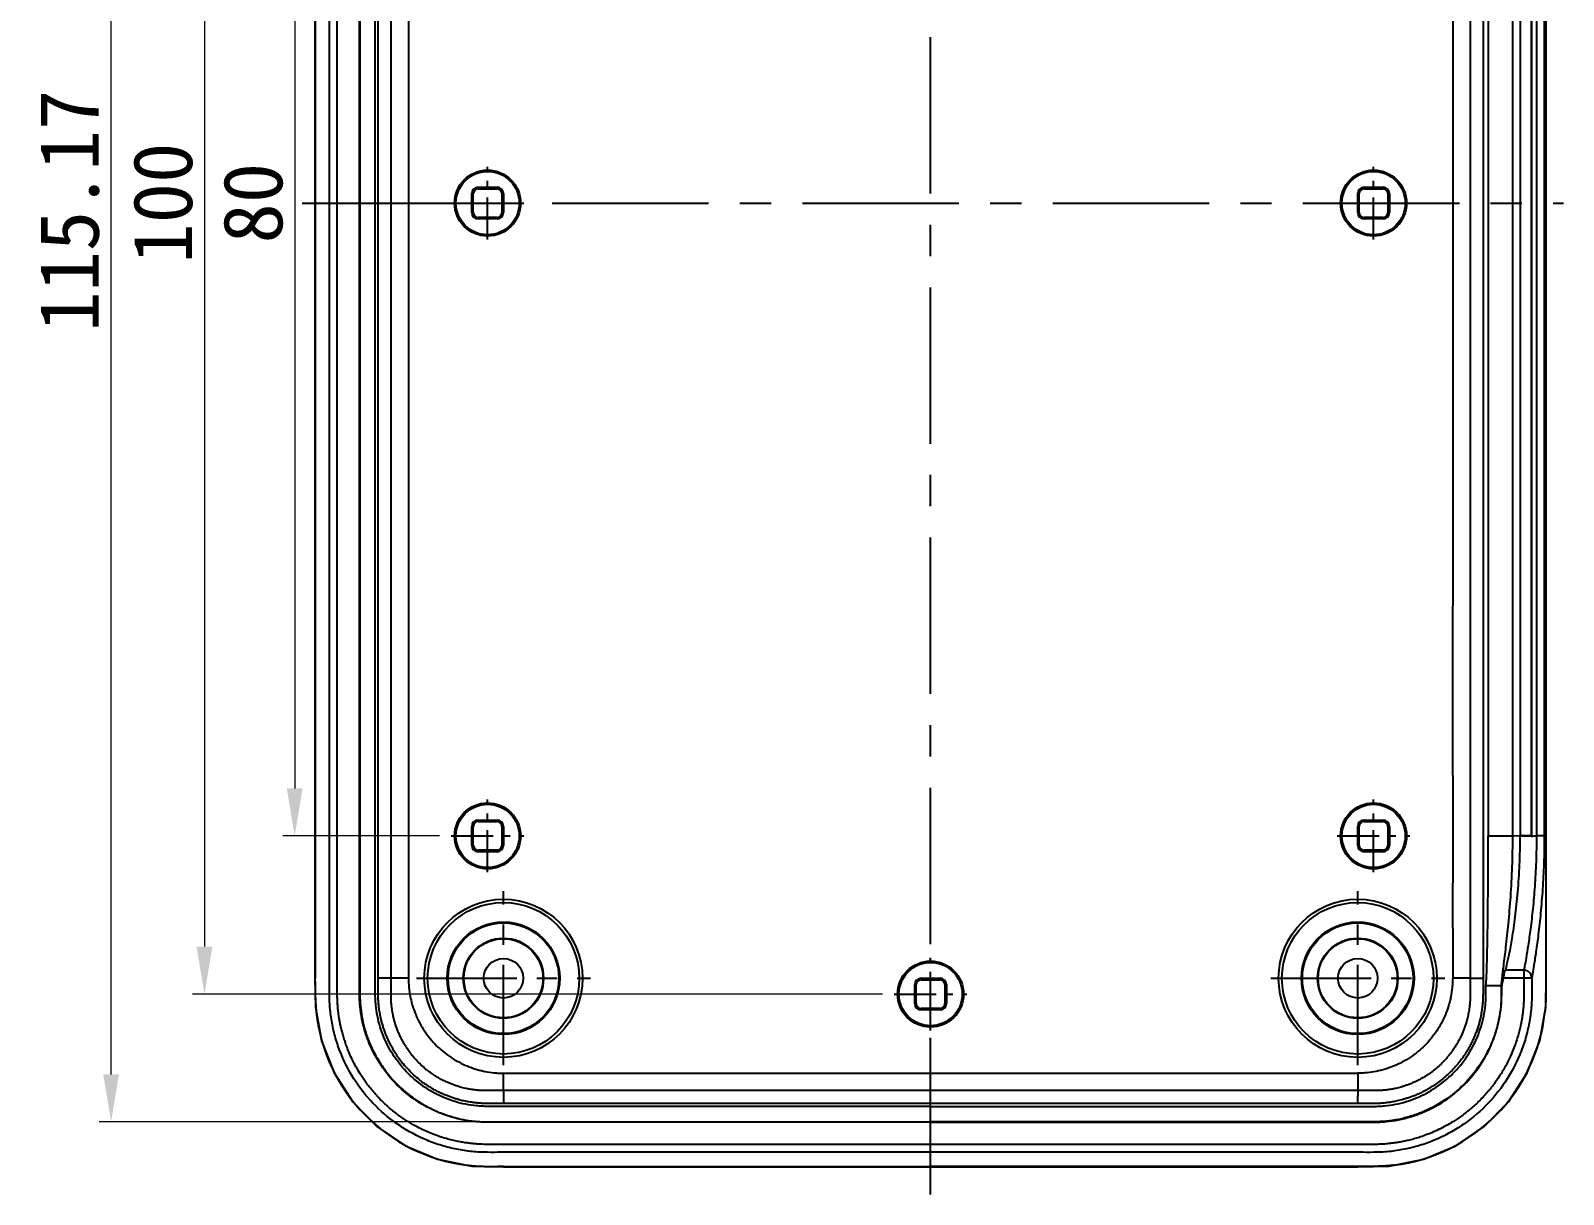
# Model space of a CAD drawing. Header units: millimetres. Extents: x 209 to 585, y 129 to 391.
# Drawn here: x 349.6 to 446.5, y 240.9 to 314.4 of the extents above; entities that cross this region are included whole.
import ezdxf

# ---------------------------------------------------------------- set-up
doc = ezdxf.new("R2010")
doc.units = ezdxf.units.MM
doc.linetypes.add('CENTER', pattern=[50.8, 31.75, -6.35, 6.35, -6.35])
doc.layers.add('02___PRT_ALL_AXES', color=7, linetype='Continuous')
doc.layers.add('06___PRT_ALL_SURFS', color=7, linetype='Continuous')
doc.layers.add('dim', color=82, linetype='Continuous', lineweight=9)
doc.styles.add('宋体', font='SimSun.ttf')
doc.dimstyles.new('YanXiu', dxfattribs={"dimscale": 1.5, "dimtxt": 2.5, "dimasz": 2.2, "dimexe": 0.65, "dimexo": 0.65, "dimgap": 0.5, "dimtad": 1, "dimdsep": 46, "dimtxsty": '宋体', "dimcen": 0, "dimclrd": 3, "dimclre": 3, "dimclrt": 3, "dimazin": 2, "dimtfac": 1, "dimtofl": 0, "dimtmove": 0, "dimatfit": 3, "dimfxl": 0, "dimlwd": 5, "dimlwe": 5, "dimarcsym": 0})

# ---------------------------------------------------------------- blocks, each defined once
blk = doc.blocks.new('*D1')
at = {"layer": 'Defpoints', "color": 0}
for p in [(404.223, 353.535), (360.623, 253.535), (404.223, 253.535)]:
    blk.add_point(p, dxfattribs=at)
at = {"layer": 'dim', "color": 3, "lineweight": 5}
for p, q in [((403.473, 353.535), (359.874, 353.535)), ((360.623, 350.535), (360.623, 256.535)), ((403.473, 253.535), (359.874, 253.535))]:
    blk.add_line(p, q, dxfattribs=at)
at = {"layer": 'dim', "color": 3}
for points in [[(360.123, 350.535), (361.123, 350.535), (360.623, 353.535)], [(360.123, 256.535), (361.123, 256.535), (360.623, 253.535)]]:
    blk.add_solid(points, dxfattribs=at)
at = {"layer": 'dim', "color": 3, "insert": (357.999, 303.535), "char_height": 3.75, "attachment_point": 5, "rotation": 90, "style": '宋体'}
blk.add_mtext('100', dxfattribs=at)
blk = doc.blocks.new('*D2')
at = {"layer": 'Defpoints', "color": 0}
for p in [(376.223, 343.535), (366.324, 263.535), (376.223, 263.535)]:
    blk.add_point(p, dxfattribs=at)
at = {"layer": 'dim', "color": 3, "lineweight": 5}
for p, q in [((375.473, 343.535), (365.574, 343.535)), ((366.324, 340.535), (366.324, 266.535)), ((375.473, 263.535), (365.574, 263.535))]:
    blk.add_line(p, q, dxfattribs=at)
at = {"layer": 'dim', "color": 3}
for points in [[(365.824, 340.535), (366.824, 340.535), (366.324, 343.535)], [(365.824, 266.535), (366.824, 266.535), (366.324, 263.535)]]:
    blk.add_solid(points, dxfattribs=at)
at = {"layer": 'dim', "color": 3, "insert": (363.699, 303.535), "char_height": 3.75, "attachment_point": 5, "rotation": 90, "style": '宋体'}
blk.add_mtext('80', dxfattribs=at)
blk = doc.blocks.new('*D9')
at = {"layer": 'Defpoints', "color": 0}
for p in [(354.721, 360.635), (406.519, 360.635), (406.519, 245.461)]:
    blk.add_point(p, dxfattribs=at)
at = {"layer": 'dim', "color": 3, "lineweight": 5}
for p, q in [((405.769, 360.635), (353.971, 360.635)), ((354.721, 248.461), (354.721, 357.635)), ((405.769, 245.461), (353.971, 245.461))]:
    blk.add_line(p, q, dxfattribs=at)
at = {"layer": 'dim', "color": 3}
for points in [[(354.221, 357.635), (355.221, 357.635), (354.721, 360.635)], [(354.221, 248.461), (355.221, 248.461), (354.721, 245.461)]]:
    blk.add_solid(points, dxfattribs=at)
at = {"layer": 'dim', "color": 3, "insert": (352.096, 303.048), "char_height": 3.75, "attachment_point": 5, "rotation": 90, "style": '宋体'}
blk.add_mtext('115.17', dxfattribs=at)

msp = doc.modelspace()

# ---------------------------------------------------------------- linework, layer by layer
at = {"color": 7, "linetype": 'Continuous'}
for p, q in [((441.767, 343.535), (441.767, 263.535)), ((443.318, 263.535), (443.318, 343.535)), ((443.803, 263.535), (443.803, 343.535)), ((444.489, 343.535), (444.489, 263.535)), ((444.503, 343.548), (444.503, 263.522)), ((444.819, 343.534), (444.819, 263.535)), ((445.312, 343.535), (445.312, 263.535)), ((377.919, 304.439), (377.919, 304.535)), ((377.919, 304.535), (379.119, 304.535)), ((377.919, 304.439), (379.119, 304.439)), ((379.119, 304.439), (379.119, 304.535)), ((433.919, 304.535), (435.119, 304.535)), ((433.919, 304.439), (433.919, 304.535)), ((433.919, 304.439), (435.119, 304.439)), ((435.119, 304.439), (435.119, 304.535)), ((377.519, 302.935), (377.519, 304.135)), ((377.615, 304.135), (377.519, 304.135)), ((377.615, 302.935), (377.615, 304.135)), ((379.423, 304.135), (379.423, 302.935)), ((379.423, 304.135), (379.519, 304.135)), ((379.519, 304.135), (379.519, 302.935)), ((433.615, 304.135), (433.519, 304.135)), ((433.519, 302.935), (433.519, 304.135)), ((433.615, 302.935), (433.615, 304.135)), ((435.423, 304.135), (435.519, 304.135)), ((435.423, 304.135), (435.423, 302.935)), ((435.519, 304.135), (435.519, 302.935)), ((377.615, 302.935), (377.519, 302.935)), ((377.919, 302.631), (377.919, 302.535)), ((379.119, 302.631), (377.919, 302.631)), ((379.119, 302.535), (377.919, 302.535)), ((379.119, 302.631), (379.119, 302.535)), ((379.423, 302.935), (379.519, 302.935)), ((433.615, 302.935), (433.519, 302.935)), ((435.119, 302.631), (433.919, 302.631)), ((433.919, 302.631), (433.919, 302.535)), ((435.119, 302.535), (433.919, 302.535)), ((435.119, 302.631), (435.119, 302.535)), ((435.423, 302.935), (435.519, 302.935)), ((377.919, 264.535), (379.119, 264.535)), ((377.919, 264.439), (377.919, 264.535)), ((379.119, 264.439), (379.119, 264.535)), ((433.919, 264.535), (435.119, 264.535)), ((433.919, 264.439), (433.919, 264.535)), ((435.119, 264.439), (435.119, 264.535)), ((377.615, 264.135), (377.519, 264.135)), ((377.519, 262.935), (377.519, 264.135)), ((377.615, 262.935), (377.615, 264.135)), ((377.919, 264.439), (379.119, 264.439)), ((379.423, 264.135), (379.519, 264.135)), ((379.423, 264.135), (379.423, 262.935)), ((379.519, 264.135), (379.519, 262.935)), ((433.615, 264.135), (433.519, 264.135)), ((433.519, 262.935), (433.519, 264.135)), ((433.615, 262.935), (433.615, 264.135)), ((433.919, 264.439), (435.119, 264.439)), ((435.423, 264.135), (435.519, 264.135)), ((435.423, 264.135), (435.423, 262.935)), ((435.519, 264.135), (435.519, 262.935)), ((441.767, 263.535), (443.318, 263.535)), ((443.789, 263.522), (443.318, 263.535)), ((443.789, 263.522), (443.803, 263.535)), ((444.503, 263.522), (443.789, 263.522)), ((444.489, 263.535), (443.803, 263.535)), ((444.503, 263.522), (444.489, 263.535)), ((445.312, 263.535), (444.819, 263.535)), ((377.615, 262.935), (377.519, 262.935)), ((379.119, 262.631), (377.919, 262.631)), ((377.919, 262.631), (377.919, 262.535)), ((379.119, 262.631), (379.119, 262.535)), ((379.423, 262.935), (379.519, 262.935)), ((433.615, 262.935), (433.519, 262.935)), ((435.119, 262.631), (433.919, 262.631)), ((433.919, 262.631), (433.919, 262.535)), ((435.119, 262.631), (435.119, 262.535)), ((435.423, 262.935), (435.519, 262.935)), ((379.119, 262.535), (377.919, 262.535)), ((435.119, 262.535), (433.919, 262.535)), ((444.021, 255.048), (442.836, 255.048)), ((444.021, 255.048), (444.021, 254.549)), ((405.615, 254.135), (405.519, 254.135)), ((405.519, 252.935), (405.519, 254.135)), ((405.615, 252.935), (405.615, 254.135)), ((405.919, 254.535), (407.119, 254.535)), ((405.919, 254.439), (405.919, 254.535)), ((405.919, 254.439), (407.119, 254.439)), ((407.119, 254.439), (407.119, 254.535)), ((407.423, 254.135), (407.519, 254.135)), ((407.423, 254.135), (407.423, 252.935)), ((407.519, 254.135), (407.519, 252.935)), ((441.62, 254.088), (442.617, 254.088)), ((442.594, 253.971), (442.62, 253.969)), ((444.521, 254.549), (442.733, 254.549)), ((405.615, 252.935), (405.519, 252.935)), ((407.423, 252.935), (407.519, 252.935)), ((407.119, 252.631), (405.919, 252.631)), ((405.919, 252.631), (405.919, 252.535)), ((407.119, 252.535), (405.919, 252.535)), ((407.119, 252.631), (407.119, 252.535)), ((379.519, 248.535), (433.519, 248.535)), ((406.519, 245.461), (406.519, 245.435))]:
    msp.add_line(p, q, dxfattribs=at)
at = {"color": 1, "linetype": 'CENTER', "ltscale": 0.083491}
for p, q in [((378.519, 301.239), (378.519, 305.831)), ((434.519, 301.239), (434.519, 305.831)), ((376.223, 303.535), (380.815, 303.535)), ((432.223, 303.535), (436.815, 303.535)), ((378.519, 261.239), (378.519, 265.831)), ((434.519, 261.239), (434.519, 265.831)), ((376.223, 263.535), (380.815, 263.535)), ((432.223, 263.535), (436.815, 263.535)), ((406.519, 251.239), (406.519, 255.831)), ((404.223, 253.535), (408.815, 253.535))]:
    msp.add_line(p, q, dxfattribs=at)
at = {"color": 1, "linetype": 'CENTER', "ltscale": 0.2}
for p, q in [((379.519, 249.035), (379.519, 260.035)), ((374.019, 254.535), (385.019, 254.535))]:
    msp.add_line(p, q, dxfattribs=at)
at = {"color": 7, "linetype": 'Continuous'}
for centre, radius in [((378.519, 303.535), 2.087), ((378.519, 303.535), 2), ((434.519, 303.535), 2.087), ((434.519, 303.535), 2), ((378.519, 263.535), 2.087), ((378.519, 263.535), 2), ((434.519, 263.535), 2.087), ((434.519, 263.535), 2), ((379.519, 254.535), 5), ((379.519, 254.535), 4.79), ((379.519, 254.535), 3.5), ((379.519, 254.535), 2.535), ((379.519, 254.535), 2.5), ((379.519, 254.535), 1.25), ((406.519, 253.535), 2.087), ((406.519, 253.535), 2)]:
    msp.add_circle(centre, radius, dxfattribs=at)
for centre, radius, start, end in [((377.919, 304.135), 0.4, 90, 180), ((377.919, 304.135), 0.304, 90, 180), ((379.119, 304.135), 0.4, 0, 90), ((379.119, 304.135), 0.304, 0, 90), ((433.919, 304.135), 0.4, 90, 180), ((433.919, 304.135), 0.304, 90, 180), ((435.119, 304.135), 0.4, 0, 90), ((435.119, 304.135), 0.304, 0, 90), ((377.919, 302.935), 0.4, 180, 270), ((377.919, 302.935), 0.304, 180, 270), ((379.119, 302.935), 0.4, 270, 0), ((379.119, 302.935), 0.304, 270, 0), ((433.919, 302.935), 0.4, 180, 270), ((433.919, 302.935), 0.304, 180, 270), ((435.119, 302.935), 0.4, 270, 0), ((435.119, 302.935), 0.304, 270, 0), ((377.919, 264.135), 0.4, 90, 180), ((379.119, 264.135), 0.4, 0, 90), ((433.919, 264.135), 0.4, 90, 180), ((435.119, 264.135), 0.4, 0, 90), ((377.919, 264.135), 0.304, 90, 180), ((379.119, 264.135), 0.304, 0, 90), ((433.919, 264.135), 0.304, 90, 180), ((435.119, 264.135), 0.304, 0, 90), ((377.919, 262.935), 0.4, 180, 270), ((377.919, 262.935), 0.304, 180, 270), ((379.119, 262.935), 0.4, 270, 0), ((379.119, 262.935), 0.304, 270, 0), ((433.919, 262.935), 0.4, 180, 270), ((433.919, 262.935), 0.304, 180, 270), ((435.119, 262.935), 0.4, 270, 0), ((435.119, 262.935), 0.304, 270, 0), ((371.591, -170.622), 425.161, 89.74023, 89.88818), ((405.919, 254.135), 0.4, 90, 180), ((405.919, 254.135), 0.304, 90, 180), ((407.119, 254.135), 0.4, 0, 90), ((407.119, 254.135), 0.304, 0, 90), ((441.447, -170.622), 425.161, 90.11182, 90.25977), ((402.369, 262.119), 41.042, 348.55002, 348.716), ((401.593, 262.273), 41.859, 348.55687, 349.36611), ((405.919, 252.935), 0.4, 180, 270), ((405.919, 252.935), 0.304, 180, 270), ((407.119, 252.935), 0.4, 270, 0), ((407.119, 252.935), 0.304, 270, 0), ((27.281, 246.693), 352.243, 0.121, 0.29958), ((785.757, 246.693), 352.243, 179.70042, 179.879)]:
    msp.add_arc(centre, radius, start, end, dxfattribs=at)
for points, start_tangent, end_tangent in [([(406.519, 243.533), (399.519, 243.533), (396.019, 243.533), (392.519, 243.533), (389.019, 243.533), (385.519, 243.533), (383.769, 243.533), (382.019, 243.533), (380.269, 243.533), (379.394, 243.533), (378.519, 243.533), (378.028, 243.545), (377.539, 243.581), (376.568, 243.725), (375.615, 243.963), (374.691, 244.294), (372.962, 245.218), (371.446, 246.462), (370.202, 247.978), (369.278, 249.707), (368.947, 250.632), (368.709, 251.584), (368.565, 252.555), (368.529, 253.044), (368.517, 253.535), (368.517, 254.316), (368.517, 255.098), (368.517, 256.66), (368.517, 259.785), (368.517, 262.91), (368.517, 266.035), (368.517, 272.285), (368.517, 278.535), (368.517, 284.785), (368.517, 291.035), (368.517, 303.535), (368.517, 316.035), (368.517, 322.285), (368.517, 328.535), (368.517, 334.785), (368.517, 341.035), (368.517, 344.16), (368.517, 347.285), (368.517, 350.41), (368.517, 351.973), (368.517, 352.754), (368.517, 353.535), (368.529, 354.026), (368.565, 354.515), (368.709, 355.486), (368.947, 356.439), (369.278, 357.363), (370.202, 359.092), (371.446, 360.608), (372.962, 361.852), (374.691, 362.776), (375.615, 363.107), (376.568, 363.345), (377.539, 363.489), (378.028, 363.525), (378.519, 363.538), (379.394, 363.538), (380.269, 363.538), (382.019, 363.538), (383.769, 363.538), (385.519, 363.538), (389.019, 363.538), (392.519, 363.538), (396.019, 363.538), (399.519, 363.538), (406.519, 363.538)], (-1, 0), (1, 0)), ([(406.519, 244.033), (404.319, 244.033), (402.279, 244.033), (400.386, 244.033), (398.631, 244.033), (397.003, 244.033), (395.492, 244.033), (394.092, 244.033), (392.796, 244.033), (391.595, 244.033), (390.481, 244.033), (389.446, 244.033), (388.48, 244.033), (387.579, 244.033), (386.741, 244.033), (385.966, 244.033), (385.249, 244.033), (384.582, 244.033), (383.961, 244.033), (383.383, 244.033), (382.853, 244.033), (382.368, 244.033), (381.921, 244.033), (381.51, 244.032), (381.128, 244.032), (380.772, 244.032), (380.436, 244.032), (380.122, 244.033), (379.83, 244.033), (379.561, 244.033), (379.319, 244.032), (379.099, 244.032), (378.894, 244.031), (378.696, 244.032), (378.498, 244.033), (378.293, 244.036), (378.075, 244.043), (377.843, 244.056), (377.602, 244.077), (377.351, 244.105), (377.084, 244.142), (376.791, 244.191), (376.465, 244.257), (376.106, 244.344), (375.719, 244.454), (375.302, 244.594), (374.868, 244.762), (374.418, 244.963), (373.942, 245.208), (373.435, 245.507), (372.896, 245.875), (372.325, 246.329), (371.737, 246.879), (371.217, 247.454), (370.802, 247.99), (370.469, 248.486), (370.199, 248.945), (369.977, 249.372), (369.79, 249.779), (369.632, 250.17), (369.505, 250.529), (369.401, 250.858), (369.318, 251.162), (369.25, 251.441), (369.195, 251.7), (369.152, 251.938), (369.117, 252.156), (369.09, 252.354), (369.07, 252.532), (369.054, 252.689), (369.043, 252.826), (369.034, 252.95), (369.028, 253.068), (369.023, 253.187), (369.02, 253.313), (369.017, 253.452), (369.016, 253.61), (369.015, 253.79), (369.016, 253.995), (369.016, 254.226), (369.017, 254.486), (369.017, 254.774), (369.016, 255.087), (369.016, 255.419), (369.016, 255.775), (369.016, 256.159), (369.016, 256.576), (369.017, 257.031), (369.017, 257.53), (369.017, 258.076), (369.017, 258.674), (369.017, 259.317), (369.016, 260.006), (369.016, 260.749), (369.016, 261.553), (369.016, 262.422), (369.016, 263.354), (369.016, 264.353), (369.016, 265.426), (369.016, 266.581), (369.016, 267.827), (369.016, 269.173), (369.016, 270.625), (369.016, 272.192), (369.016, 273.881), (369.016, 275.702), (369.016, 277.665), (369.016, 279.781), (369.016, 282.062), (369.016, 284.521), (369.016, 287.171), (369.016, 290.028), (369.016, 293.107), (369.016, 296.425), (369.016, 300.001), (369.016, 303.856), (369.016, 308.01), (369.016, 312.33), (369.016, 316.37), (369.016, 319.93), (369.016, 323.073), (369.016, 325.884), (369.016, 328.407), (369.016, 330.679), (369.016, 332.736), (369.016, 334.603), (369.016, 336.302), (369.016, 337.85), (369.016, 339.263), (369.016, 340.555), (369.016, 341.738), (369.016, 342.825), (369.016, 343.828), (369.016, 344.758), (369.016, 345.616), (369.016, 346.405), (369.016, 347.13), (369.017, 347.798), (369.017, 348.419), (369.017, 348.995), (369.017, 349.521), (369.017, 350.001), (369.016, 350.44), (369.016, 350.842), (369.016, 351.212), (369.016, 351.556), (369.016, 351.878), (369.017, 352.182), (369.017, 352.468), (369.017, 352.731), (369.016, 352.968), (369.015, 353.183), (369.016, 353.375), (369.017, 353.546), (369.019, 353.701), (369.022, 353.845), (369.027, 353.986), (369.035, 354.131), (369.046, 354.288), (369.062, 354.465), (369.084, 354.664), (369.113, 354.883), (369.15, 355.12), (369.197, 355.378), (369.256, 355.657), (369.331, 355.958), (369.424, 356.287), (369.541, 356.647), (369.687, 357.042), (369.866, 357.463), (370.083, 357.909), (370.345, 358.382), (370.664, 358.882), (371.049, 359.408), (371.516, 359.958), (372.082, 360.525), (372.695, 361.044), (373.271, 361.457), (373.803, 361.784), (374.293, 362.046), (374.748, 362.257), (375.178, 362.431), (375.589, 362.574), (375.966, 362.688), (376.313, 362.778), (376.632, 362.848), (376.92, 362.902), (377.182, 362.943), (377.422, 362.974), (377.647, 362.997), (377.862, 363.015), (378.063, 363.027), (378.247, 363.033), (378.417, 363.036), (378.58, 363.038), (378.744, 363.039), (378.914, 363.039), (379.095, 363.038), (379.294, 363.038), (379.516, 363.037), (379.763, 363.037), (380.032, 363.037), (380.321, 363.038), (380.63, 363.038), (380.959, 363.038), (381.31, 363.038), (381.687, 363.038), (382.095, 363.038), (382.538, 363.037), (383.022, 363.037), (383.55, 363.038), (384.124, 363.038), (384.74, 363.038), (385.402, 363.038), (386.114, 363.038), (386.884, 363.038), (387.716, 363.038), (388.611, 363.038), (389.569, 363.038), (390.596, 363.038), (391.702, 363.038), (392.894, 363.038), (394.182, 363.038), (395.572, 363.038), (397.071, 363.038), (398.688, 363.038), (400.431, 363.038), (402.31, 363.038), (404.335, 363.038), (406.519, 363.038)], (-1, 0), (1, 0)), ([(406.519, 245.435), (399.519, 245.435), (396.019, 245.435), (392.519, 245.435), (389.019, 245.435), (385.519, 245.435), (383.769, 245.435), (382.018, 245.435), (380.271, 245.435), (379.389, 245.435), (378.536, 245.435), (378.117, 245.445), (377.726, 245.474), (376.939, 245.591), (376.167, 245.784), (375.42, 246.051), (374.019, 246.8), (372.791, 247.808), (371.784, 249.035), (371.035, 250.436), (370.768, 251.183), (370.574, 251.955), (370.458, 252.742), (370.429, 253.133), (370.419, 253.552), (370.419, 254.312), (370.419, 255.099), (370.419, 256.659), (370.419, 259.785), (370.419, 262.91), (370.419, 266.035), (370.419, 272.285), (370.419, 278.535), (370.419, 284.785), (370.419, 291.035), (370.419, 303.535), (370.419, 316.035), (370.419, 322.285), (370.419, 328.535), (370.419, 334.785), (370.419, 341.035), (370.419, 344.16), (370.419, 347.285), (370.419, 350.411), (370.419, 351.971), (370.419, 352.759), (370.419, 353.518), (370.429, 353.937), (370.458, 354.328), (370.574, 355.115), (370.768, 355.887), (371.035, 356.634), (371.784, 358.035), (372.791, 359.263), (374.019, 360.27), (375.42, 361.019), (376.167, 361.286), (376.939, 361.48), (377.726, 361.596), (378.117, 361.625), (378.536, 361.635), (379.389, 361.635), (380.271, 361.635), (382.018, 361.635), (383.769, 361.635), (385.519, 361.635), (389.019, 361.635), (392.519, 361.635), (396.019, 361.635), (399.519, 361.635), (406.519, 361.635)], (-1, 0), (1, 0)), ([(406.519, 361.609), (403.694, 361.609), (400.935, 361.609), (398.311, 361.609), (395.893, 361.609), (393.732, 361.609), (391.804, 361.609), (390.06, 361.609), (388.483, 361.609), (387.076, 361.609), (385.833, 361.609), (384.727, 361.609), (383.721, 361.609), (382.777, 361.609), (381.885, 361.609), (381.07, 361.609), (380.331, 361.609), (379.634, 361.609), (378.945, 361.61), (378.252, 361.604), (377.563, 361.552), (376.882, 361.441), (376.218, 361.274), (375.527, 361.034), (374.776, 360.689), (373.95, 360.191), (373.109, 359.529), (372.348, 358.741), (371.721, 357.891), (371.257, 357.064), (370.94, 356.318), (370.723, 355.635), (370.575, 354.979), (370.482, 354.31), (370.446, 353.631), (370.445, 352.948), (370.445, 352.277), (370.445, 351.613), (370.445, 350.928), (370.445, 350.186), (370.445, 349.373), (370.445, 348.486), (370.445, 347.52), (370.445, 346.462), (370.445, 345.297), (370.445, 344.012), (370.445, 342.595), (370.445, 341.034), (370.445, 339.317), (370.445, 337.426), (370.445, 335.339), (370.445, 333.046), (370.445, 330.545), (370.445, 327.838), (370.445, 324.924), (370.445, 321.804), (370.445, 318.454), (370.445, 314.847), (370.445, 310.951), (370.445, 306.739), (370.445, 302.263), (370.445, 297.704), (370.445, 293.253), (370.445, 289.077), (370.445, 285.231), (370.445, 281.741), (370.445, 278.625), (370.445, 275.858), (370.445, 273.378), (370.445, 271.125), (370.445, 269.039), (370.445, 267.108), (370.445, 265.352), (370.445, 263.781), (370.445, 262.385), (370.445, 261.149), (370.445, 260.052), (370.445, 259.058), (370.445, 258.132), (370.445, 257.251), (370.445, 256.432), (370.445, 255.689), (370.445, 254.995), (370.445, 254.318), (370.444, 253.636), (370.466, 252.955), (370.544, 252.278), (370.676, 251.62), (370.871, 250.947), (371.156, 250.223), (371.571, 249.422), (372.148, 248.576), (372.867, 247.77), (373.684, 247.069), (374.519, 246.522), (375.292, 246.134), (375.999, 245.864), (376.669, 245.676), (377.34, 245.548), (378.028, 245.476), (378.72, 245.46), (379.409, 245.461), (380.085, 245.461), (380.772, 245.461), (381.507, 245.461), (382.314, 245.461), (383.198, 245.461), (384.162, 245.461), (385.218, 245.461), (386.382, 245.461), (387.67, 245.461), (389.091, 245.461), (390.649, 245.461), (392.351, 245.461), (394.229, 245.461), (396.334, 245.461), (398.681, 245.461), (401.207, 245.461), (403.842, 245.461), (406.519, 245.461)], (-1, 0), (1, 0)), ([(406.519, 246.435), (399.519, 246.435), (396.019, 246.435), (392.519, 246.435), (389.019, 246.435), (385.519, 246.435), (383.769, 246.435), (382.018, 246.435), (380.271, 246.435), (379.387, 246.435), (378.545, 246.435), (378.163, 246.444), (377.826, 246.469), (377.133, 246.572), (376.458, 246.741), (375.802, 246.976), (374.574, 247.632), (373.498, 248.515), (372.615, 249.591), (371.959, 250.818), (371.725, 251.474), (371.556, 252.149), (371.453, 252.842), (371.428, 253.18), (371.419, 253.56), (371.419, 254.31), (371.419, 255.1), (371.419, 256.659), (371.419, 259.785), (371.419, 262.91), (371.419, 266.035), (371.419, 272.285), (371.419, 278.535), (371.419, 284.785), (371.419, 291.035), (371.419, 303.535), (371.419, 316.035), (371.419, 322.285), (371.419, 328.535), (371.419, 334.785), (371.419, 341.035), (371.419, 344.16), (371.419, 347.285), (371.419, 350.411), (371.419, 351.97), (371.419, 352.761), (371.419, 353.51), (371.428, 353.891), (371.453, 354.228), (371.556, 354.921), (371.725, 355.596), (371.959, 356.252), (372.615, 357.48), (373.498, 358.556), (374.574, 359.439), (375.802, 360.095), (376.458, 360.329), (377.133, 360.498), (377.826, 360.601), (378.163, 360.626), (378.545, 360.635), (379.387, 360.635), (380.271, 360.635), (382.018, 360.635), (383.769, 360.635), (385.519, 360.635), (389.019, 360.635), (392.519, 360.635), (396.019, 360.635), (399.519, 360.635), (406.519, 360.635)], (-1, 0), (1, 0)), ([(371.601, 254.54), (371.601, 255.166), (371.601, 255.841), (371.601, 256.57), (371.601, 257.354), (371.601, 258.203), (371.601, 259.13), (371.601, 260.145), (371.601, 261.25), (371.601, 262.448), (371.601, 263.742), (371.601, 265.143), (371.601, 266.66), (371.601, 268.301), (371.601, 270.074), (371.601, 271.987), (371.601, 274.048), (371.601, 276.268), (371.601, 278.659), (371.601, 281.233), (371.601, 284.004), (371.601, 286.989), (371.601, 290.201), (371.601, 293.653), (371.601, 297.37), (371.601, 301.363), (371.601, 305.684), (371.601, 310.261), (371.601, 314.756), (371.601, 318.806), (371.601, 322.395), (371.601, 325.59), (371.601, 328.456), (371.601, 331.04), (371.601, 333.38), (371.601, 335.506), (371.601, 337.442), (371.601, 339.208), (371.601, 340.823), (371.601, 342.302), (371.601, 343.66), (371.601, 344.909), (371.601, 346.064), (371.601, 347.13), (371.601, 348.107), (371.601, 349.001), (371.601, 349.822), (371.601, 350.581), (371.601, 351.284), (371.601, 351.933), (371.601, 352.53)], (0.000437, 1), (-0.000434, 1)), ([(372.421, 254.539), (372.421, 257.597), (372.422, 259.129), (372.421, 260.66), (372.42, 263.722), (372.421, 266.785), (372.422, 272.91), (372.421, 279.035), (372.421, 291.285), (372.421, 303.535), (372.421, 315.785), (372.421, 328.035), (372.422, 334.16), (372.421, 340.285), (372.42, 343.348), (372.421, 346.41), (372.422, 347.941), (372.421, 349.474), (372.421, 352.532)], (-0.007229, 0.999974), (0.007229, 0.999974)), ([(440.617, 352.532), (440.617, 349.474), (440.616, 347.941), (440.617, 346.41), (440.617, 343.348), (440.617, 340.285), (440.616, 334.16), (440.617, 328.035), (440.617, 315.785), (440.617, 303.535), (440.617, 291.285), (440.617, 279.035), (440.616, 272.91), (440.617, 266.785), (440.617, 263.722), (440.617, 260.66), (440.616, 259.129), (440.617, 257.597), (440.617, 254.539)], (0.007229, -0.999974), (-0.007229, -0.999974)), ([(441.437, 352.53), (441.437, 351.934), (441.437, 351.291), (441.437, 350.596), (441.437, 349.849), (441.437, 349.042), (441.437, 348.163), (441.437, 347.202), (441.437, 346.154), (441.437, 345.019), (441.437, 343.793), (441.437, 342.469), (441.437, 341.038), (441.437, 339.49), (441.437, 337.818), (441.437, 336.013), (441.437, 334.067), (441.437, 331.972), (441.437, 329.715), (441.437, 327.285), (441.437, 324.669), (441.437, 321.852), (441.437, 318.815), (441.437, 315.552), (441.437, 312.041), (441.437, 308.264), (441.437, 304.199), (441.437, 299.81), (441.437, 295.214), (441.437, 290.804), (441.437, 286.861), (441.437, 283.375), (441.437, 280.264), (441.437, 277.469), (441.437, 274.946), (441.437, 272.661), (441.437, 270.584), (441.437, 268.691), (441.437, 266.964), (441.437, 265.383), (441.437, 263.935), (441.437, 262.605), (441.437, 261.379), (441.437, 260.249), (441.437, 259.211), (441.437, 258.263), (441.437, 257.395), (441.437, 256.595), (441.437, 255.853), (441.437, 255.169), (441.437, 254.54)], (-0.000433, -1), (0.000438, -1)), ([(441.62, 254.088), (441.64, 254.289), (441.659, 254.639), (441.679, 255.132), (441.697, 255.757), (441.713, 256.514), (441.728, 257.43), (441.742, 258.542), (441.755, 259.892), (441.764, 261.553), (441.767, 263.535)], (0.16011, 0.987099), (-0.000008, 1)), ([(442.617, 254.088), (442.645, 254.496), (442.744, 255.318), (442.888, 256.507), (443.044, 257.977), (443.185, 259.685), (443.284, 261.58), (443.318, 263.535)], (-0.052656, 0.998613), (-0.00001, 1)), ([(442.836, 255.048), (442.935, 255.345), (443.09, 256.024), (443.279, 257.059), (443.472, 258.402), (443.638, 259.978), (443.75, 261.712), (443.789, 263.522)], (0.547135, 0.837044), (0.000301, 1)), ([(444.819, 263.535), (444.789, 261.89), (444.707, 260.354), (444.583, 258.925), (444.435, 257.659), (444.287, 256.609), (444.158, 255.81), (444.065, 255.285), (444.021, 255.048)], (-0.000066, -1), (-0.183454, -0.983028)), ([(444.503, 263.522), (444.661, 263.535), (444.819, 263.535)], (1, 0), (1, 0)), ([(445.312, 263.535), (445.282, 261.792), (445.2, 260.166), (445.077, 258.653), (444.931, 257.314), (444.784, 256.202), (444.656, 255.355), (444.564, 254.8), (444.521, 254.549)], (-0.000052, -1), (-0.172341, -0.985037)), ([(442.733, 254.549), (442.768, 254.734), (442.8, 254.892), (442.824, 255.003), (442.836, 255.048)], (0.18459, 0.982816), (0.547135, 0.837044)), ([(444.521, 254.549), (444.454, 254.799), (444.271, 254.981), (444.021, 255.048)], (-0.000219, 1), (-0.999991, 0.004301)), ([(379.526, 246.617), (379.312, 246.617), (379.117, 246.616), (378.938, 246.616), (378.773, 246.616), (378.623, 246.616), (378.486, 246.617), (378.357, 246.62), (378.228, 246.623), (378.095, 246.63), (377.96, 246.639), (377.829, 246.651), (377.699, 246.666), (377.568, 246.683), (377.429, 246.704), (377.279, 246.729), (377.12, 246.759), (376.954, 246.796), (376.777, 246.839), (376.586, 246.892), (376.38, 246.955), (376.162, 247.03), (375.932, 247.118), (375.688, 247.222), (375.428, 247.345), (375.151, 247.491), (374.854, 247.666), (374.539, 247.875), (374.208, 248.124), (373.862, 248.417), (373.512, 248.76), (373.194, 249.117), (372.935, 249.449), (372.726, 249.751), (372.555, 250.027), (372.411, 250.285), (372.285, 250.534), (372.17, 250.784), (372.065, 251.042), (371.97, 251.304), (371.887, 251.564), (371.818, 251.812), (371.763, 252.044), (371.719, 252.259), (371.686, 252.454), (371.661, 252.63), (371.641, 252.787), (371.627, 252.928), (371.617, 253.06), (371.609, 253.191), (371.605, 253.32), (371.602, 253.445), (371.601, 253.569), (371.6, 253.699), (371.6, 253.84), (371.6, 253.994), (371.601, 254.16), (371.601, 254.34), (371.601, 254.54)], (-0.999999, -0.001151), (0.000442, 1)), ([(372.421, 254.539), (372.005, 254.539), (371.712, 254.54), (371.601, 254.54)], (-1, 0.00071), (-0.996243, 0.086603)), ([(379.523, 247.437), (379.306, 247.436), (379.108, 247.435), (378.926, 247.434), (378.76, 247.433), (378.611, 247.432), (378.476, 247.431), (378.353, 247.432), (378.236, 247.434), (378.122, 247.438), (378.008, 247.445), (377.893, 247.455), (377.778, 247.466), (377.66, 247.48), (377.536, 247.498), (377.402, 247.519), (377.262, 247.544), (377.117, 247.575), (376.962, 247.612), (376.793, 247.657), (376.611, 247.712), (376.417, 247.777), (376.214, 247.853), (375.999, 247.943), (375.769, 248.05), (375.524, 248.179), (375.262, 248.332), (374.983, 248.516), (374.69, 248.735), (374.385, 248.994), (374.075, 249.296), (373.795, 249.612), (373.567, 249.905), (373.383, 250.172), (373.233, 250.416), (373.106, 250.644), (372.996, 250.864), (372.896, 251.085), (372.805, 251.313), (372.722, 251.546), (372.65, 251.776), (372.591, 251.995), (372.545, 252.198), (372.508, 252.386), (372.48, 252.56), (372.459, 252.717), (372.443, 252.858), (372.432, 252.982), (372.424, 253.095), (372.419, 253.207), (372.417, 253.321), (372.415, 253.437), (372.415, 253.557), (372.416, 253.685), (372.417, 253.827), (372.418, 253.983), (372.42, 254.151), (372.42, 254.335), (372.421, 254.539)], (-0.999996, -0.002951), (0.002034, 0.999998)), ([(444.021, 254.549), (444.021, 254.307), (444.022, 254.088), (444.023, 253.889), (444.022, 253.711), (444.022, 253.549), (444.02, 253.401), (444.017, 253.262), (444.012, 253.124), (444.005, 252.98), (443.995, 252.823), (443.98, 252.645), (443.958, 252.443), (443.929, 252.218), (443.892, 251.97), (443.842, 251.7), (443.78, 251.406), (443.7, 251.086), (443.599, 250.734), (443.47, 250.347), (443.31, 249.927), (443.112, 249.48), (442.871, 249.003), (442.575, 248.496), (442.212, 247.958), (441.767, 247.39), (441.231, 246.809), (440.651, 246.276), (440.09, 245.837), (439.567, 245.485), (439.08, 245.199), (438.625, 244.966), (438.194, 244.772), (437.783, 244.611), (437.398, 244.479), (437.042, 244.374), (436.713, 244.289), (436.412, 244.223), (436.137, 244.171), (435.885, 244.132), (435.652, 244.101), (435.431, 244.076), (435.22, 244.058), (435.024, 244.046), (434.843, 244.039), (434.673, 244.035), (434.509, 244.033), (434.343, 244.032), (434.169, 244.031), (433.983, 244.032), (433.776, 244.032), (433.545, 244.033), (433.289, 244.033), (433.011, 244.033), (432.711, 244.033), (432.39, 244.032), (432.048, 244.032), (431.681, 244.032), (431.283, 244.033), (430.851, 244.033), (430.378, 244.033), (429.859, 244.033), (429.294, 244.033), (428.683, 244.033), (428.026, 244.033), (427.317, 244.033), (426.549, 244.033), (425.717, 244.033), (424.821, 244.033), (423.858, 244.033), (422.822, 244.033), (421.704, 244.033), (420.496, 244.033), (419.187, 244.033), (417.771, 244.033), (416.239, 244.033), (414.583, 244.033), (412.794, 244.033), (410.859, 244.033), (408.77, 244.033), (406.519, 244.033)], (0.000431, -1), (-1, 0)), ([(444.521, 254.549), (444.521, 254.316), (444.521, 253.535), (444.509, 253.044), (444.473, 252.555), (444.329, 251.584), (444.091, 250.632), (443.76, 249.707), (442.836, 247.978), (441.592, 246.462), (440.076, 245.218), (438.347, 244.294), (437.422, 243.963), (436.47, 243.725), (435.499, 243.581), (435.01, 243.545), (434.519, 243.533), (433.644, 243.533), (432.769, 243.533), (431.019, 243.533), (429.269, 243.533), (427.519, 243.533), (424.019, 243.533), (420.519, 243.533), (417.019, 243.533), (413.519, 243.533), (406.519, 243.533)], (0.000457, -1), (-1, 0)), ([(406.519, 246.435), (413.519, 246.435), (417.019, 246.435), (420.519, 246.435), (424.019, 246.435), (427.519, 246.435), (429.269, 246.435), (431.02, 246.435), (432.766, 246.435), (433.651, 246.435), (434.493, 246.435), (434.875, 246.444), (435.212, 246.469), (435.905, 246.572), (436.58, 246.741), (437.236, 246.976), (438.463, 247.632), (439.539, 248.515), (440.422, 249.591), (441.078, 250.818), (441.313, 251.474), (441.482, 252.149), (441.585, 252.842), (441.61, 253.18), (441.619, 253.56), (441.62, 254.088)], (1, 0), (-0.002704, 0.999996)), ([(442.594, 253.971), (442.593, 253.552), (442.583, 253.135), (442.554, 252.744), (442.438, 251.961), (442.245, 251.191), (441.978, 250.446), (441.232, 249.049), (440.228, 247.826), (439.005, 246.822), (437.608, 246.076), (436.863, 245.809), (436.093, 245.616), (435.31, 245.5), (434.919, 245.471), (434.501, 245.461), (433.649, 245.461), (432.767, 245.461), (431.019, 245.461), (429.269, 245.461), (427.519, 245.461), (424.019, 245.461), (420.519, 245.461), (417.019, 245.461), (413.519, 245.461), (406.519, 245.461)], (0.002069, -0.999998), (-1, 0)), ([(406.519, 245.435), (413.519, 245.435), (417.019, 245.435), (420.519, 245.435), (424.019, 245.435), (427.519, 245.435), (429.269, 245.435), (431.019, 245.435), (432.767, 245.435), (433.649, 245.435), (434.501, 245.435), (434.921, 245.445), (435.312, 245.474), (436.098, 245.591), (436.871, 245.784), (437.618, 246.051), (439.019, 246.8), (440.246, 247.808), (441.254, 249.035), (442.003, 250.436), (442.27, 251.183), (442.463, 251.955), (442.58, 252.742), (442.609, 253.133), (442.619, 253.552), (442.62, 253.969)], (1, 0), (-0.002045, 0.999998)), ([(441.437, 254.54), (441.437, 254.321), (441.437, 254.128), (441.438, 253.954), (441.438, 253.798), (441.438, 253.658), (441.437, 253.53), (441.435, 253.406), (441.432, 253.281), (441.427, 253.152), (441.418, 253.021), (441.407, 252.888), (441.392, 252.744), (441.371, 252.586), (441.345, 252.414), (441.312, 252.226), (441.27, 252.022), (441.217, 251.8), (441.15, 251.559), (441.067, 251.302), (440.972, 251.04), (440.867, 250.783), (440.753, 250.534), (440.629, 250.288), (440.489, 250.037), (440.327, 249.774), (440.135, 249.494), (439.907, 249.194), (439.635, 248.877), (439.322, 248.555), (438.988, 248.253), (438.646, 247.982), (438.308, 247.746), (437.986, 247.547), (437.685, 247.383), (437.406, 247.247), (437.147, 247.135), (436.906, 247.041), (436.68, 246.963), (436.468, 246.897), (436.275, 246.843), (436.097, 246.799), (435.93, 246.762), (435.767, 246.73), (435.61, 246.704), (435.465, 246.682), (435.329, 246.665), (435.198, 246.65), (435.066, 246.638), (434.933, 246.629), (434.801, 246.623), (434.673, 246.619), (434.544, 246.617), (434.407, 246.616), (434.257, 246.616), (434.093, 246.616), (433.915, 246.616), (433.722, 246.617), (433.512, 246.617)], (0.000439, -1), (-0.999999, 0.001151)), ([(440.617, 254.539), (440.617, 254.316), (440.619, 254.118), (440.62, 253.942), (440.621, 253.784), (440.622, 253.644), (440.623, 253.519), (440.622, 253.401), (440.621, 253.286), (440.617, 253.173), (440.612, 253.062), (440.603, 252.947), (440.59, 252.82), (440.574, 252.678), (440.552, 252.524), (440.524, 252.358), (440.489, 252.178), (440.444, 251.984), (440.386, 251.772), (440.315, 251.543), (440.232, 251.311), (440.141, 251.084), (440.042, 250.865), (439.933, 250.647), (439.81, 250.425), (439.668, 250.193), (439.499, 249.945), (439.298, 249.68), (439.058, 249.399), (438.783, 249.115), (438.487, 248.849), (438.185, 248.61), (437.886, 248.402), (437.601, 248.228), (437.336, 248.084), (437.089, 247.965), (436.86, 247.868), (436.647, 247.786), (436.446, 247.718), (436.259, 247.661), (436.088, 247.615), (435.933, 247.577), (435.786, 247.547), (435.643, 247.52), (435.503, 247.498), (435.373, 247.48), (435.251, 247.465), (435.135, 247.454), (435.021, 247.444), (434.908, 247.438), (434.793, 247.434), (434.677, 247.432), (434.554, 247.431), (434.42, 247.432), (434.27, 247.433), (434.104, 247.434), (433.924, 247.435), (433.728, 247.436), (433.515, 247.437)], (0.002025, -0.999998), (-0.999996, 0.002951)), ([(440.617, 254.539), (441.033, 254.539), (441.326, 254.54), (441.437, 254.54)], (1, 0.00072), (0.996459, 0.084078)), ([(379.523, 247.437), (379.524, 247.021), (379.525, 246.728), (379.526, 246.617)], (0.001497, -0.999999), (0.102147, -0.994769)), ([(406.519, 247.438), (399.769, 247.438), (393.019, 247.438), (389.644, 247.437), (386.269, 247.438), (384.581, 247.439), (382.893, 247.438), (381.205, 247.433), (379.523, 247.438)], (-1, 0), (-0.999967, 0.008117)), ([(433.515, 247.438), (431.833, 247.433), (430.145, 247.438), (428.456, 247.439), (426.769, 247.438), (423.394, 247.437), (420.019, 247.438), (413.269, 247.438), (406.519, 247.438)], (-0.999967, -0.008117), (-1, 0)), ([(433.515, 247.437), (433.514, 247.021), (433.513, 246.728), (433.512, 246.617)], (-0.001487, -0.999999), (-0.104605, -0.994514)), ([(406.519, 246.617), (403.915, 246.617), (401.495, 246.617), (399.246, 246.617), (397.153, 246.617), (395.203, 246.617), (393.384, 246.617), (391.689, 246.617), (390.118, 246.617), (388.665, 246.617), (387.319, 246.617), (386.069, 246.617), (384.903, 246.617), (383.818, 246.617), (382.814, 246.617), (381.89, 246.617), (381.037, 246.617), (380.25, 246.617), (379.526, 246.617)], (-1, 0), (-0.999999, -0.001146)), ([(433.512, 246.617), (432.78, 246.617), (431.991, 246.617), (431.14, 246.617), (430.221, 246.617), (429.223, 246.617), (428.143, 246.617), (426.981, 246.617), (425.735, 246.617), (424.392, 246.617), (422.941, 246.617), (421.371, 246.617), (419.674, 246.617), (417.854, 246.617), (415.901, 246.617), (413.806, 246.617), (411.553, 246.617), (409.129, 246.617), (406.519, 246.617)], (-0.999999, 0.001145), (-1, 0)), ([(379.521, 242.642), (380.268, 242.642), (382.019, 242.642), (383.769, 242.642), (385.519, 242.642), (389.019, 242.642), (392.519, 242.642), (396.019, 242.642), (399.519, 242.642), (406.519, 242.642)], (0.999999, 0.001478), (1, 0)), ([(433.517, 242.642), (432.77, 242.642), (431.019, 242.642), (429.269, 242.642), (427.519, 242.642), (424.019, 242.642), (420.519, 242.642), (417.019, 242.642), (413.519, 242.642), (406.519, 242.642)], (-0.999999, 0.001478), (-1, 0))]:
    msp.add_spline(points, degree=3, dxfattribs=dict(at, start_tangent=start_tangent, end_tangent=end_tangent))
at = {"layer": '02___PRT_ALL_AXES', "color": 7, "linetype": 'Continuous'}
msp.add_circle((379.519, 254.535), 3.557, dxfattribs=at)
at = {"layer": '06___PRT_ALL_SURFS', "color": 1, "linetype": 'CENTER', "ltscale": 0.311354}
for p, q in [((406.519, 240.876), (406.519, 365.303)), ((366.788, 303.535), (446.515, 303.535))]:
    msp.add_line(p, q, dxfattribs=at)
at = {"layer": '06___PRT_ALL_SURFS', "color": 7, "linetype": 'Continuous'}
for p, q in [((367.6, 352.534), (367.6, 254.536)), ((445.438, 254.536), (445.438, 352.534)), ((367.626, 254.893), (367.626, 254.537)), ((445.412, 254.893), (445.412, 254.537)), ((367.6, 254.536), (367.626, 254.537)), ((367.626, 254.346), (367.625, 254.153)), ((445.438, 254.536), (445.412, 254.537)), ((445.412, 254.346), (445.412, 254.153)), ((379.521, 242.616), (379.521, 242.642)), ((379.521, 242.616), (433.517, 242.616)), ((433.517, 242.616), (433.517, 242.642))]:
    msp.add_line(p, q, dxfattribs=at)
at = {"layer": '06___PRT_ALL_SURFS', "color": 1, "linetype": 'CENTER', "ltscale": 0.2}
for p, q in [((433.519, 249.035), (433.519, 260.035)), ((428.019, 254.535), (439.019, 254.535))]:
    msp.add_line(p, q, dxfattribs=at)
at = {"layer": '06___PRT_ALL_SURFS', "color": 7, "linetype": 'Continuous'}
for points in [[(367.6, 254.536), (367.633, 252.716), (368.013, 250.584), (368.812, 248.559), (370, 246.725), (371.526, 245.166), (373.328, 243.942), (375.348, 243.094), (377.53, 242.664), (379.521, 242.616)], [(433.517, 242.616), (435.508, 242.664), (437.69, 243.094), (439.71, 243.942), (441.512, 245.166), (443.038, 246.725), (444.226, 248.559), (445.024, 250.584), (445.404, 252.716), (445.438, 254.536)]]:
    msp.add_lwpolyline(points, dxfattribs=at)
for radius in [5, 4.79, 3.557, 3.5, 2.535, 2.5, 1.25]:
    msp.add_circle((433.519, 254.535), radius, dxfattribs=at)
for centre, radius, start, end in [((271.648, 254.562), 95.978, 359.87051, 359.98471), ((541.39, 254.562), 95.978, 180.01529, 180.12949), ((378.551, 253.567), 10.925, 186.12258, 263.07104), ((434.487, 253.567), 10.925, 276.92896, 353.87742), ((379.751, 88.017), 154.625, 90.08497, 90.21337), ((433.287, 88.017), 154.625, 89.78663, 89.91503)]:
    msp.add_arc(centre, radius, start, end, dxfattribs=at)
for points, start_tangent, end_tangent in [([(367.626, 352.18), (367.626, 351.973), (367.626, 350.41), (367.626, 347.285), (367.626, 344.16), (367.626, 341.035), (367.626, 334.785), (367.626, 328.535), (367.626, 322.285), (367.626, 316.035), (367.626, 303.535), (367.626, 291.035), (367.626, 284.785), (367.626, 278.535), (367.626, 272.285), (367.626, 266.035), (367.626, 262.91), (367.626, 259.785), (367.626, 256.66), (367.626, 255.097), (367.626, 254.893)], (-0.000939, -1), (0.000942, -1)), ([(373.519, 352.535), (373.519, 349.473), (373.52, 347.941), (373.519, 346.41), (373.518, 343.348), (373.519, 340.285), (373.52, 334.16), (373.519, 328.035), (373.519, 315.785), (373.519, 303.535), (373.519, 291.285), (373.519, 279.035), (373.52, 272.91), (373.519, 266.785), (373.518, 263.723), (373.519, 260.66), (373.52, 259.129), (373.519, 257.598), (373.519, 254.535)], (-0.010272, -0.999947), (0.010272, -0.999947)), ([(439.519, 352.535), (439.519, 349.473), (439.517, 347.941), (439.519, 346.41), (439.52, 343.348), (439.519, 340.285), (439.518, 334.16), (439.519, 328.035), (439.519, 315.785), (439.519, 303.535), (439.519, 291.285), (439.519, 279.035), (439.518, 272.91), (439.519, 266.785), (439.52, 263.723), (439.519, 260.66), (439.517, 259.129), (439.519, 257.598), (439.519, 254.535)], (0.010272, -0.999947), (-0.010272, -0.999947)), ([(445.412, 352.18), (445.412, 351.973), (445.412, 350.41), (445.412, 347.285), (445.412, 344.16), (445.412, 341.035), (445.412, 334.785), (445.412, 328.535), (445.412, 322.285), (445.412, 316.035), (445.412, 303.535), (445.412, 291.035), (445.412, 284.785), (445.412, 278.535), (445.412, 272.285), (445.412, 266.035), (445.412, 262.91), (445.412, 259.785), (445.412, 256.66), (445.412, 255.097), (445.412, 254.893)], (0.000939, -1), (-0.000942, -1)), ([(367.625, 254.153), (367.625, 253.959), (367.625, 253.764), (367.626, 253.567), (367.629, 253.369), (367.635, 253.164), (367.644, 252.95), (367.659, 252.722), (367.681, 252.472), (367.689, 252.402)], (-0.002985, -0.999996), (0.105546, -0.994414)), ([(373.519, 254.535), (373.527, 254.241), (373.548, 253.947), (373.634, 253.365), (373.699, 253.077), (373.778, 252.793), (373.976, 252.239), (374.227, 251.707), (374.53, 251.202), (375.276, 250.292), (376.186, 249.546), (376.691, 249.244), (377.223, 248.992), (377.777, 248.794), (378.061, 248.715), (378.348, 248.65), (378.931, 248.564), (379.225, 248.543), (379.519, 248.535)], (0.010272, -0.999947), (0.99993, -0.011861)), ([(439.519, 254.535), (439.511, 254.241), (439.49, 253.947), (439.404, 253.365), (439.339, 253.077), (439.26, 252.793), (439.062, 252.239), (438.81, 251.707), (438.508, 251.202), (437.762, 250.292), (436.852, 249.546), (436.347, 249.244), (435.815, 248.992), (435.261, 248.794), (434.977, 248.715), (434.689, 248.65), (434.107, 248.564), (433.813, 248.543), (433.519, 248.535)], (-0.010272, -0.999947), (-0.99993, -0.011861)), ([(445.412, 254.153), (445.413, 253.959), (445.413, 253.764), (445.411, 253.567), (445.408, 253.369), (445.403, 253.164), (445.393, 252.95), (445.378, 252.722), (445.356, 252.472), (445.349, 252.402)], (0.002985, -0.999996), (-0.105546, -0.994414)), ([(377.233, 242.722), (377.389, 242.705), (377.573, 242.687), (377.741, 242.673), (377.904, 242.662), (378.066, 242.654), (378.226, 242.649), (378.382, 242.645), (378.535, 242.643), (378.687, 242.642), (378.843, 242.641), (379.006, 242.641), (379.175, 242.641)], (0.992847, -0.11939), (0.999995, 0.003149)), ([(435.805, 242.722), (435.649, 242.705), (435.465, 242.687), (435.297, 242.673), (435.134, 242.662), (434.972, 242.654), (434.812, 242.649), (434.656, 242.645), (434.503, 242.643), (434.351, 242.642), (434.195, 242.641), (434.032, 242.641), (433.863, 242.641)], (-0.992847, -0.11939), (-0.999995, 0.003149))]:
    msp.add_spline(points, degree=3, dxfattribs=dict(at, start_tangent=start_tangent, end_tangent=end_tangent))

# ---------------------------------------------------------------- dimensions: what is measured, and where the dimension line sits
at = {"layer": 'dim'}
for base, p1, p2, picture, middle in [((354.721, 360.635), (406.519, 245.461), (406.519, 360.635), '*D9', (354.721, 303.048)), ((360.623, 253.535), (404.223, 353.535), (404.223, 253.535), '*D1', (360.623, 303.535)), ((366.324, 263.535), (376.223, 343.535), (376.223, 263.535), '*D2', (366.324, 303.535))]:
    dim = msp.add_linear_dim(base=base, p1=p1, p2=p2, angle=90, dimstyle='YanXiu', override={"dimasz": 2, "dimexe": 0.49975, "dimexo": 0.49975, "dimgap": 0.49975}, dxfattribs=at)
    dim.commit()
    dim.dimension.update_dxf_attribs({"geometry": picture, "text_midpoint": middle, "dimtype": 160})

doc.saveas('drawing.dxf')
